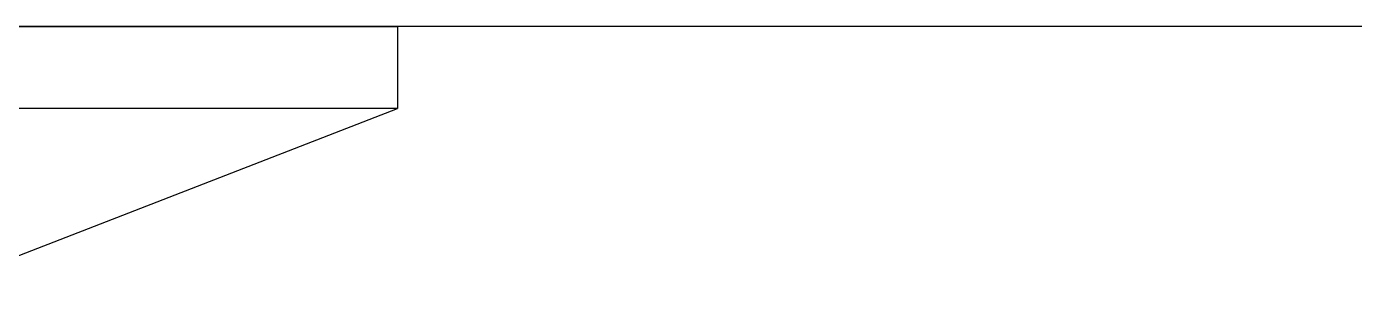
# Model space of a CAD drawing. Header units: millimetres. Extents: x 14221 to 15062, y 1145 to 1740.
# Drawn here: x 14535.32 to 14583.95, y 1492.16 to 1501.87 of the extents above; entities that cross this region are included whole.
import ezdxf

# ---------------------------------------------------------------- set-up
doc = ezdxf.new("R2010")
doc.units = ezdxf.units.MM
doc.layers.add('벽', color=2, linetype='Continuous')

msp = doc.modelspace()

# ---------------------------------------------------------------- linework, layer by layer
at = {"color": 7, "linetype": 'Continuous'}
for p, q in [((14496.664, 1501.873), (14546.146, 1501.873)), ((14546.146, 1501.873), (14548.905, 1501.873)), ((14548.905, 1501.873), (14548.905, 1498.873)), ((14546.146, 1498.873), (14496.664, 1498.873)), ((14531.655, 1492.165), (14548.905, 1498.873)), ((14548.905, 1498.873), (14546.146, 1498.873))]:
    msp.add_line(p, q, dxfattribs=at)
at = {"layer": '벽'}
msp.add_line((14654.231, 1501.873), (14276.815, 1501.873), dxfattribs=at)

doc.saveas('drawing.dxf')
